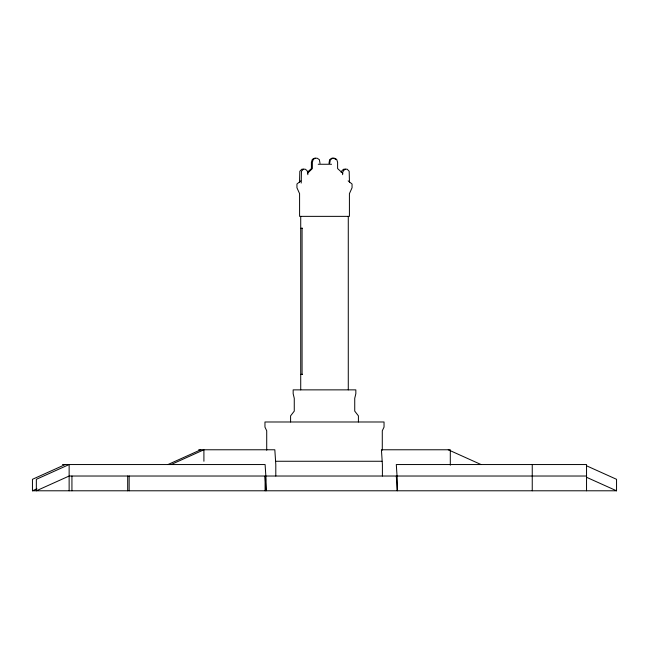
<?xml version="1.0" encoding="UTF-8"?>
<svg xmlns="http://www.w3.org/2000/svg" width="649" height="649" viewBox="0 0 649 649"><rect width="100%" height="100%" fill="white"/><g stroke="black" fill="none" stroke-linecap="round" stroke-linejoin="round"><path stroke-width="0.97" d="M328.97 163.37L329.627 159.678L331.834 158.21L334.405 158.21L336.653 159.338L337.602 162.266L337.602 168.57L342.826 173.332M329.684 163.37L330.382 159.678L332.718 158.21M341.163 172.496L342.064 170.492L343.8 169.178L347.126 169.178L349.178 171.255L349.47 182.118M303.399 169.178L301.461 171.255L301.193 183.05M307.448 173.332L312.372 168.57L312.372 162.266L313.264 159.338L315.382 158.21M307.667 171.969L311.398 168.57L311.398 162.266L312.347 159.338L314.587 158.21L317.166 158.21L319.373 159.678L320.03 163.37M300.852 180.86L296.942 184.024L296.942 187.764L299.587 193.653L299.587 216.36L349.413 216.36L349.413 193.653L352.058 187.764L352.058 184.024L348.148 180.86M345.438 169.178L343.589 170.492L342.631 172.496L342.631 174.695M65.249 464.546L32.45 479.311L32.45 490.79L616.55 490.79L616.55 479.311L586.518 465.787M32.45 490.79L36.936 488.77M167.945 464.546L200.744 449.773M171.109 464.546L203.908 449.773L203.908 461.261M318.221 164.262L331.558 164.262M301.063 228.229L302.426 228.229M301.063 374.327L302.426 374.327M198.699 449.773L274.827 449.773L275.801 464.546L275.801 476.025M275.76 461.261L381.961 461.261M62.458 464.546L265.1 464.546L266.074 479.311L266.074 490.79L265.1 476.025L69.143 476.025L36.336 490.79L36.344 479.311L69.143 464.546L69.135 490.79M266.114 476.025L586.542 476.025M586.518 477.275L616.55 490.79M448.256 449.773L481.055 464.546M333.618 158.21L335.736 159.338M396.296 476.025L397.269 490.79L397.269 479.311L396.296 464.546L586.542 464.546L586.542 490.79M532.245 464.546L532.245 490.79M450.301 465.195L450.301 449.773L381.425 449.773L382.399 464.546L382.399 476.025M382.285 450.203L382.285 430.79L384.038 427.091L384.038 421.988L264.962 421.988L264.962 427.091L266.715 430.79L266.715 450.203M358.41 421.988L358.41 415.855L354.735 411.125L354.735 398.324L355.839 393.692L355.839 389.862L293.161 389.862L293.161 393.692L294.265 398.324L294.265 411.125L290.59 415.855L290.59 421.988M348.278 216.36L348.278 389.862M307.829 174.695L307.829 172.496L306.936 170.492L305.192 169.178L301.874 169.178L299.822 171.255L299.53 182.118M302.069 228.229L302.069 374.327M300.722 216.36L300.722 389.862M265.1 476.025L265.1 490.79M129.151 476.025L129.151 490.79M127.691 476.025L127.691 490.79M71.934 476.025L71.934 490.79"/></g></svg>
